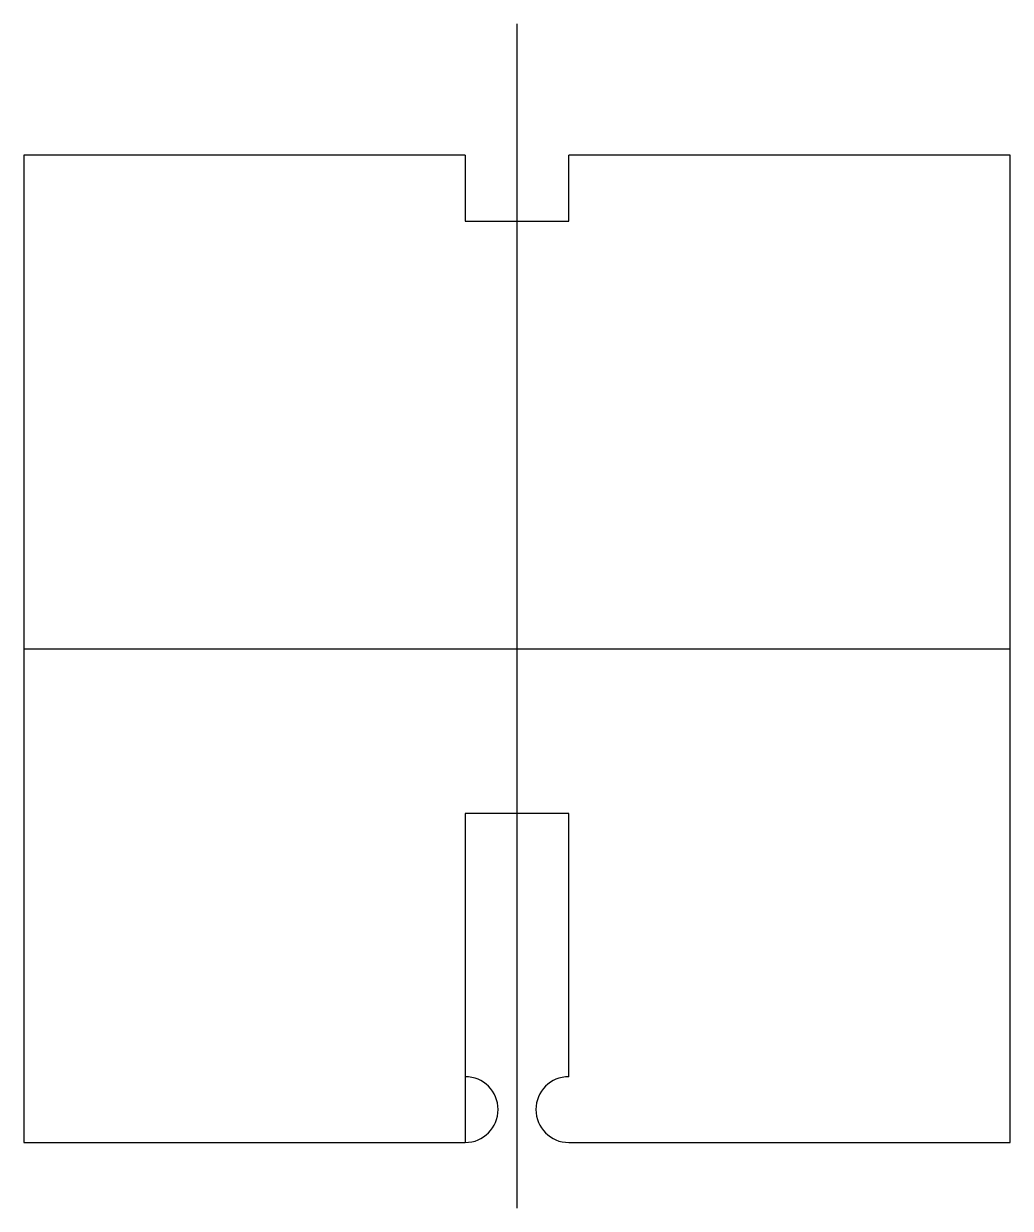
# Model space of a CAD drawing. Header units: inches. Extents: x 0 to 1.5, y -0.1 to 1.7.
import ezdxf

# ---------------------------------------------------------------- set-up
doc = ezdxf.new("R2010")
doc.units = ezdxf.units.IN
doc.layers.get('0').update_dxf_attribs({"linetype": 'CONTINUOUS'})

msp = doc.modelspace()

# ---------------------------------------------------------------- linework, layer by layer
for p, q in [((0.75, -0.1), (0.75, 1.7)), ((0, 1.5), (0, 0)), ((0.6713, 1.5), (0, 1.5)), ((0.6713, 1.5), (0.6713, 1.4)), ((0.8287, 1.4), (0.8287, 1.5)), ((1.5, 1.5), (0.8287, 1.5)), ((1.5, 0), (1.5, 1.5)), ((0.6713, 1.4), (0.8287, 1.4)), ((0, 0.75), (1.5, 0.75)), ((0.8287, 0.5), (0.6713, 0.5)), ((0.6713, 0.5), (0.6713, 0.1)), ((0.8287, 0.1), (0.8287, 0.5)), ((0.6713, 0.1), (0.6713, 0)), ((0, 0), (0.6713, 0)), ((0.8287, 0), (1.5, 0))]:
    msp.add_line(p, q)
for centre, start, end in [((0.6713, 0.05), -90, 90), ((0.8287, 0.05), 90, 270)]:
    msp.add_arc(centre, 0.05, start, end)

doc.saveas('drawing.dxf')
